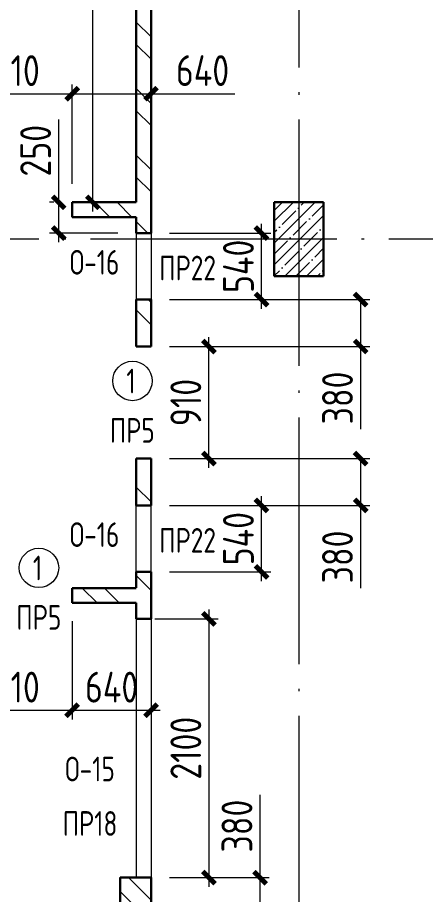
# Model space of a CAD drawing. Extents: x -965262 to 1142518, y -357520 to 71675.
# Drawn here: x 750215 to 753526, y -199177 to -192062 of the extents above; entities that cross this region are included whole.
import ezdxf

# ---------------------------------------------------------------- set-up
doc = ezdxf.new("R2010")
doc.units = 0
doc.header["$LTSCALE"] = 10
doc.linetypes.add('DOTE', pattern=[2.42, 2, -0.2, 0.02, -0.2])
doc.layers.get('0').update_dxf_attribs({"linetype": 'CONTINUOUS', "lineweight": 30})
doc.layers.get('Defpoints').update_dxf_attribs({"linetype": 'CONTINUOUS'})
doc.layers.add('DOTE', color=7, linetype='DOTE', lineweight=9)
doc.styles.get("Standard").update_dxf_attribs({"font": 'isocpeur.ttf', "height": 300})
doc.styles.add('ГОСТ 2м', font='isocpeur.ttf', dxfattribs={"width": 0.8, "height": 250})
doc.dimstyles.new('ГОСТ 2м', dxfattribs={"dimtxt": 250, "dimasz": 100, "dimexe": 75, "dimexo": 150, "dimgap": 62.5, "dimtad": 1, "dimdec": 0, "dimtxsty": 'ГОСТ 2м', "dimblk": 'ARCHTICK', "dimcen": 150, "dimdle": 75, "dimclrd": 256, "dimclre": 256, "dimclrt": 256, "dimadec": 0, "dimazin": 0, "dimtfac": 1, "dimtdec": 0, "dimtmove": 0, "dimatfit": 3, "dimldrblk": 'OBLIQUE', "dimfxl": 1, "dimlwd": 15, "dimlwe": 15, "dimarcsym": 0})

# ---------------------------------------------------------------- blocks, each defined once
blk = doc.blocks.new('_ArchTick')
at = {"color": 0, "linetype": 'ByBlock', "lineweight": 0, "const_width": 0.4}
blk.add_lwpolyline([(-0.5, -0.5), (0.5, 0.5)], dxfattribs=at)
blk = doc.blocks.new('*D1045')
at = {"lineweight": 15, "transparency": 16777216}
for p, q in [((752195.9, -196635.4), (752195.9, -195945.4)), ((751449, -196020.4), (752270.9, -196020.4)), ((751449, -196560.4), (752270.9, -196560.4))]:
    blk.add_line(p, q, dxfattribs=at)
at = {"layer": 'Defpoints', "color": 0, "lineweight": 15, "transparency": 16777216}
for p in [(751299, -196020.4, -3259.8), (752195.9, -196020.4), (751299, -196560.4, -3259.8)]:
    blk.add_point(p, dxfattribs=at)
at = {"lineweight": 15, "transparency": 16777216, "xscale": 100, "yscale": 100, "zscale": 100}
for p, rotation in [((752195.9, -196020.4), 90), ((752195.9, -196560.4), 270)]:
    blk.add_blockref('_ArchTick', p, dxfattribs=dict(at, rotation=rotation))
at = {"lineweight": 15, "transparency": 16777216, "insert": (752008.4, -196290.4), "char_height": 250, "attachment_point": 5, "rotation": 90, "style": 'ГОСТ 2м'}
blk.add_mtext('540', dxfattribs=at)
blk = doc.blocks.new('_Oblique')
at = {"color": 0, "linetype": 'ByBlock', "lineweight": -2}
blk.add_line((-0.5, -0.5), (0.5, 0.5), dxfattribs=at)
blk = doc.blocks.new('*D1048')
at = {"lineweight": 15, "transparency": 16777216}
for p, q in [((751449, -194350.7), (753075.2, -194350.7)), ((753000.2, -194350.7), (753000.2, -194805.6)), ((751449, -194730.6), (753075.2, -194730.6)), ((753000.2, -194730.6), (753000.2, -195401.3))]:
    blk.add_line(p, q, dxfattribs=at)
at = {"layer": 'Defpoints', "color": 0, "lineweight": 15, "transparency": 16777216}
for p in [(751299, -194350.7, -3259.8), (753000.2, -194350.7), (751299, -194730.6, -3259.8)]:
    blk.add_point(p, dxfattribs=at)
at = {"lineweight": 15, "transparency": 16777216, "xscale": 100, "yscale": 100, "zscale": 100}
for p, rotation in [((753000.2, -194350.7), 90), ((753000.2, -194730.6), 270)]:
    blk.add_blockref('_ArchTick', p, dxfattribs=dict(at, rotation=rotation))
at = {"lineweight": 15, "transparency": 16777216, "insert": (752812.7, -195148.8), "char_height": 250, "attachment_point": 5, "rotation": 90, "style": 'ГОСТ 2м'}
blk.add_mtext('380', dxfattribs=at)
blk = doc.blocks.new('*D1034')
at = {"lineweight": 15, "transparency": 16777216}
for p, q in [((749749, -193410.7), (749749, -192604.8)), ((750659, -193410.7), (750659, -192604.8)), ((749674, -192679.8), (750734, -192679.8))]:
    blk.add_line(p, q, dxfattribs=at)
at = {"layer": 'Defpoints', "color": 0, "lineweight": 15, "transparency": 16777216}
for p in [(750659, -192679.8), (749749, -193560.7, -3259.8), (750659, -193560.7, -3259.8)]:
    blk.add_point(p, dxfattribs=at)
at = {"lineweight": 15, "transparency": 16777216, "xscale": 100, "yscale": 100, "zscale": 100, "rotation": 180}
blk.add_blockref('_ArchTick', (749749, -192679.8), dxfattribs=at)
at = {"lineweight": 15, "transparency": 16777216, "xscale": 100, "yscale": 100, "zscale": 100}
blk.add_blockref('_ArchTick', (750659, -192679.8), dxfattribs=at)
at = {"lineweight": 15, "transparency": 16777216, "insert": (750204, -192492.3), "char_height": 250, "attachment_point": 5, "style": 'ГОСТ 2м'}
blk.add_mtext('910', dxfattribs=at)
blk = doc.blocks.new('*D1038')
at = {"lineweight": 15, "transparency": 16777216}
for p, q in [((749749, -196960.7), (749749, -197757.5)), ((750659, -196960.7), (750659, -197757.5)), ((749674, -197682.5), (750734, -197682.5))]:
    blk.add_line(p, q, dxfattribs=at)
at = {"layer": 'Defpoints', "color": 0, "lineweight": 15, "transparency": 16777216}
for p in [(749749, -196810.7, -3259.8), (750659, -196810.7, -3259.8), (750659, -197682.5)]:
    blk.add_point(p, dxfattribs=at)
at = {"lineweight": 15, "transparency": 16777216, "xscale": 100, "yscale": 100, "zscale": 100, "rotation": 180}
blk.add_blockref('_ArchTick', (749749, -197682.5), dxfattribs=at)
at = {"lineweight": 15, "transparency": 16777216, "xscale": 100, "yscale": 100, "zscale": 100}
blk.add_blockref('_ArchTick', (750659, -197682.5), dxfattribs=at)
at = {"lineweight": 15, "transparency": 16777216, "insert": (750204, -197495), "char_height": 250, "attachment_point": 5, "style": 'ГОСТ 2м'}
blk.add_mtext('910', dxfattribs=at)
blk = doc.blocks.new('*D1050')
at = {"lineweight": 15, "transparency": 16777216}
for p, q in [((750549.6, -193560.7), (750549.6, -192889.9)), ((750509, -193560.7), (750474.6, -193560.7)), ((750549.6, -193885.7), (750549.6, -193560.7)), ((751029, -193810.7), (750474.6, -193810.7))]:
    blk.add_line(p, q, dxfattribs=at)
at = {"layer": 'Defpoints', "color": 0, "lineweight": 15, "transparency": 16777216}
for p in [(750549.6, -193560.7), (750659, -193560.7, -3259.8), (751179, -193810.7, -3259.8)]:
    blk.add_point(p, dxfattribs=at)
at = {"lineweight": 15, "transparency": 16777216, "xscale": 100, "yscale": 100, "zscale": 100}
for p, rotation in [((750549.6, -193560.7), 90), ((750549.6, -193810.7), 270)]:
    blk.add_blockref('_ArchTick', p, dxfattribs=dict(at, rotation=rotation))
at = {"lineweight": 15, "transparency": 16777216, "insert": (750362.1, -193142.4), "char_height": 250, "attachment_point": 5, "rotation": 90, "style": 'ГОСТ 2м'}
blk.add_mtext('250', dxfattribs=at)
blk = doc.blocks.new('*D1035')
at = {"lineweight": 15, "transparency": 16777216}
for p, q in [((750659, -193410.7), (750659, -192604.8)), ((751299, -193410.7), (751299, -192604.8)), ((750584, -192679.8), (751299, -192679.8)), ((751299, -192679.8), (751979.7, -192679.8))]:
    blk.add_line(p, q, dxfattribs=at)
at = {"layer": 'Defpoints', "color": 0, "lineweight": 15, "transparency": 16777216}
for p in [(751299, -192679.8), (750659, -193560.7, -3259.8), (751299, -193560.7, -3259.8)]:
    blk.add_point(p, dxfattribs=at)
at = {"lineweight": 15, "transparency": 16777216, "xscale": 100, "yscale": 100, "zscale": 100, "rotation": 180}
blk.add_blockref('_ArchTick', (750659, -192679.8), dxfattribs=at)
at = {"lineweight": 15, "transparency": 16777216, "xscale": 100, "yscale": 100, "zscale": 100}
blk.add_blockref('_ArchTick', (751299, -192679.8), dxfattribs=at)
at = {"lineweight": 15, "transparency": 16777216, "insert": (751717.2, -192492.3), "char_height": 250, "attachment_point": 5, "style": 'ГОСТ 2м'}
blk.add_mtext('640', dxfattribs=at)
blk = doc.blocks.new('*D986')
at = {"lineweight": 15, "transparency": 16777216}
for p, q in [((750659, -196960.7), (750659, -197757.5)), ((751299, -197090.6), (751299, -197757.5)), ((750584, -197682.5), (751374, -197682.5))]:
    blk.add_line(p, q, dxfattribs=at)
at = {"layer": 'Defpoints', "color": 0, "lineweight": 15, "transparency": 16777216}
for p in [(750659, -196810.7, -3259.8), (751299, -196940.6, -3259.8), (751299, -197682.5)]:
    blk.add_point(p, dxfattribs=at)
at = {"lineweight": 15, "transparency": 16777216, "xscale": 100, "yscale": 100, "zscale": 100, "rotation": 180}
blk.add_blockref('_ArchTick', (750659, -197682.5), dxfattribs=at)
at = {"lineweight": 15, "transparency": 16777216, "xscale": 100, "yscale": 100, "zscale": 100}
blk.add_blockref('_ArchTick', (751299, -197682.5), dxfattribs=at)
at = {"lineweight": 15, "transparency": 16777216, "insert": (750979, -197495), "char_height": 250, "attachment_point": 5, "style": 'ГОСТ 2м'}
blk.add_mtext('640', dxfattribs=at)
blk = doc.blocks.new('*D1044')
at = {"lineweight": 15, "transparency": 16777216}
for p, q in [((752184, -199040.5), (752184, -198369.8)), ((751449, -199040.5), (752259, -199040.5)), ((752184, -199495.5), (752184, -199040.5)), ((751449, -199420.5), (752259, -199420.5))]:
    blk.add_line(p, q, dxfattribs=at)
at = {"layer": 'Defpoints', "color": 0, "lineweight": 15, "transparency": 16777216}
for p in [(751299, -199040.5, -3259.8), (752184, -199040.5), (751299, -199420.5, -3259.8)]:
    blk.add_point(p, dxfattribs=at)
at = {"lineweight": 15, "transparency": 16777216, "xscale": 100, "yscale": 100, "zscale": 100}
for p, rotation in [((752184, -199040.5), 90), ((752184, -199420.5), 270)]:
    blk.add_blockref('_ArchTick', p, dxfattribs=dict(at, rotation=rotation))
at = {"lineweight": 15, "transparency": 16777216, "insert": (751996.5, -198622.3), "char_height": 250, "attachment_point": 5, "rotation": 90, "style": 'ГОСТ 2м'}
blk.add_mtext('380', dxfattribs=at)
blk = doc.blocks.new('*D994')
at = {"lineweight": 15, "transparency": 16777216}
for p, q in [((751768.9, -196865.6), (751768.9, -199115.5)), ((751329, -196940.6), (751843.9, -196940.6)), ((751449, -199040.5), (751843.9, -199040.5))]:
    blk.add_line(p, q, dxfattribs=at)
at = {"layer": 'Defpoints', "color": 0, "lineweight": 15, "transparency": 16777216}
for p in [(751179, -196940.6, -3259.8), (751299, -199040.5, -3259.8), (751768.9, -199040.5)]:
    blk.add_point(p, dxfattribs=at)
at = {"lineweight": 15, "transparency": 16777216, "xscale": 100, "yscale": 100, "zscale": 100}
for p, rotation in [((751768.9, -196940.6), 90), ((751768.9, -199040.5), 270)]:
    blk.add_blockref('_ArchTick', p, dxfattribs=dict(at, rotation=rotation))
at = {"lineweight": 15, "transparency": 16777216, "insert": (751581.4, -197990.5), "char_height": 250, "attachment_point": 5, "rotation": 90, "style": 'ГОСТ 2м'}
blk.add_mtext('2100', dxfattribs=at)
blk = doc.blocks.new('*D1046')
at = {"lineweight": 15, "transparency": 16777216}
for p, q in [((751449, -195640.6), (753075.2, -195640.6)), ((753000.2, -195640.6), (753000.2, -196095.4)), ((751449, -196020.4), (753075.2, -196020.4)), ((753000.2, -196020.4), (753000.2, -196691.2))]:
    blk.add_line(p, q, dxfattribs=at)
at = {"layer": 'Defpoints', "color": 0, "lineweight": 15, "transparency": 16777216}
for p in [(751299, -195640.6, -3259.8), (753000.2, -195640.6), (751299, -196020.4, -3259.8)]:
    blk.add_point(p, dxfattribs=at)
at = {"lineweight": 15, "transparency": 16777216, "xscale": 100, "yscale": 100, "zscale": 100}
for p, rotation in [((753000.2, -195640.6), 90), ((753000.2, -196020.4), 270)]:
    blk.add_blockref('_ArchTick', p, dxfattribs=dict(at, rotation=rotation))
at = {"lineweight": 15, "transparency": 16777216, "insert": (752812.7, -196438.7), "char_height": 250, "attachment_point": 5, "rotation": 90, "style": 'ГОСТ 2м'}
blk.add_mtext('380', dxfattribs=at)
blk = doc.blocks.new('*D1047')
at = {"lineweight": 15, "transparency": 16777216}
for p, q in [((751768.9, -195715.6), (751768.9, -194655.6)), ((751449, -194730.6), (751843.9, -194730.6)), ((751449, -195640.6), (751843.9, -195640.6))]:
    blk.add_line(p, q, dxfattribs=at)
at = {"layer": 'Defpoints', "color": 0, "lineweight": 15, "transparency": 16777216}
for p in [(751299, -194730.6, -3259.8), (751768.9, -194730.6), (751299, -195640.6, -3259.8)]:
    blk.add_point(p, dxfattribs=at)
at = {"lineweight": 15, "transparency": 16777216, "xscale": 100, "yscale": 100, "zscale": 100}
for p, rotation in [((751768.9, -194730.6), 90), ((751768.9, -195640.6), 270)]:
    blk.add_blockref('_ArchTick', p, dxfattribs=dict(at, rotation=rotation))
at = {"lineweight": 15, "transparency": 16777216, "insert": (751581.4, -195185.6), "char_height": 250, "attachment_point": 5, "rotation": 90, "style": 'ГОСТ 2м'}
blk.add_mtext('910', dxfattribs=at)
blk = doc.blocks.new('*D1049')
at = {"lineweight": 15, "transparency": 16777216}
for p, q in [((752195.9, -194425.7), (752195.9, -193735.7)), ((751449, -193810.7), (752270.9, -193810.7)), ((751449, -194350.7), (752270.9, -194350.7))]:
    blk.add_line(p, q, dxfattribs=at)
at = {"layer": 'Defpoints', "color": 0, "lineweight": 15, "transparency": 16777216}
for p in [(751299, -193810.7, -3259.8), (752195.9, -193810.7), (751299, -194350.7, -3259.8)]:
    blk.add_point(p, dxfattribs=at)
at = {"lineweight": 15, "transparency": 16777216, "xscale": 100, "yscale": 100, "zscale": 100}
for p, rotation in [((752195.9, -193810.7), 90), ((752195.9, -194350.7), 270)]:
    blk.add_blockref('_ArchTick', p, dxfattribs=dict(at, rotation=rotation))
at = {"lineweight": 15, "transparency": 16777216, "insert": (752008.4, -194080.7), "char_height": 250, "attachment_point": 5, "rotation": 90, "style": 'ГОСТ 2м'}
blk.add_mtext('540', dxfattribs=at)
blk = doc.blocks.new('*D1051')
at = {"lineweight": 15, "transparency": 16777216}
for p, q in [((750826.1, -193635.7), (750826.1, -189685.7)), ((751029, -189760.7), (750751.1, -189760.7)), ((751029, -193560.7), (750751.1, -193560.7))]:
    blk.add_line(p, q, dxfattribs=at)
at = {"layer": 'Defpoints', "color": 0, "lineweight": 15, "transparency": 16777216}
for p in [(750826.1, -189760.7), (751179, -189760.7, -3259.8), (751179, -193560.7, -3259.8)]:
    blk.add_point(p, dxfattribs=at)
at = {"lineweight": 15, "transparency": 16777216, "xscale": 100, "yscale": 100, "zscale": 100}
for p, rotation in [((750826.1, -189760.7), 90), ((750826.1, -193560.7), 270)]:
    blk.add_blockref('_ArchTick', p, dxfattribs=dict(at, rotation=rotation))
at = {"lineweight": 15, "transparency": 16777216, "insert": (750638.6, -191660.7), "char_height": 250, "attachment_point": 5, "rotation": 90, "style": 'ГОСТ 2м'}
blk.add_mtext('3800', dxfattribs=at)

msp = doc.modelspace()

# ---------------------------------------------------------------- hatches: boundary and pattern name
at = {"lineweight": 15}
h = msp.add_hatch(dxfattribs=at)
h.set_pattern_fill('ANSI32', color=1, scale=40, angle=90)
h.set_pattern_definition([(135, (777932.76, -209334.85), (-269.4077, -269.4077), []), (135, (777932.76, -209155.24), (-269.4077, -269.4077), [])])
h.paths.add_polyline_path([(778019.4, -209330.7), (777899.4, -209330.7), (777899.4, -209340.7), (778019.4, -209340.7)], flags=17)
h.paths.add_polyline_path([(752699.4, -201650.7), (751299, -201650.7), (751299, -201520.7), (751179, -201520.7), (751179, -201650.7), (746799.4, -201650.7), (746799.4, -201770.7), (752449.4, -201770.7), (752449.4, -202030.7), (752699.4, -202030.7)], flags=17)
h.paths.add_polyline_path([(752699.4, -201650.7), (751299.4, -201650.7), (751299.4, -201520.7), (751179.4, -201520.7), (751179.4, -201650.7), (746799.4, -201650.7), (746799.4, -201770.7), (752449.4, -201770.7), (752449.4, -202030.7), (752699.4, -202030.7)], flags=16)
h.paths.add_polyline_path([(773689.4, -198260.7), (773559.4, -198260.7), (773559.4, -198390.7), (773689.4, -198390.7)], flags=17)
h.paths.add_polyline_path([(773689.4, -198260.7), (773559.4, -198260.7), (773559.4, -198390.7), (773689.4, -198390.7)], flags=16)
h.paths.add_polyline_path([(778019.4, -209340.7), (777899.4, -209340.7), (777899.4, -209630.7), (778019.4, -209630.7)], flags=17)
h.paths.add_polyline_path([(747199.4, -193680.6), (747199.4, -193560.7), (749749, -193560.7), (749749, -193680.7), (749619, -193680.7), (749619, -194730.6), (749499, -194730.6), (749499, -193680.7), (747199.4, -193680.7)])
h.paths.add_polyline_path([(751179, -193810.7), (751179, -193680.7), (750659, -193680.7), (750659, -193560.7), (751179, -193560.7), (751179, -189760.7), (751299, -189763.3), (751299, -189890.7), (751429, -189890.7), (751429, -190010.7), (751299, -190010.7), (751298.9, -193810.7), (751179, -193810.7)])
h.paths.add_polyline_path([(751179, -194730.6), (751179, -194350.7), (751299, -194350.7), (751299, -194730.6)])
h.paths.add_polyline_path([(751179, -196020.4), (751179, -195640.6), (751299, -195640.6), (751299, -196020.4), (751179, -196020.4)])
h.paths.add_polyline_path([(746799.4, -196810.7), (746799.4, -196690.7), (749499, -196690.7), (749499, -195640.6), (749619, -195640.6), (749619, -196690.5), (749749, -196690.7), (749749, -196810.6), (746799.4, -196810.6)])
h.paths.add_polyline_path([(751179, -196940.6), (751179, -196810.6), (750659.2, -196810.6), (750659.2, -196690.6), (751179, -196690.6), (751179, -196560.4), (751299, -196560.4), (751299, -196940.6), (751179, -196940.6)])
h.paths.add_polyline_path([(751049, -199420.5), (751049, -199040.5), (751299, -199040.5), (751299, -199420.5)])
h.paths.add_polyline_path([(746799.4, -201770.7), (746799.4, -201650.7), (751179.8, -201650.7), (751179.8, -201520.7), (751299, -201520.4), (751299.9, -201650.7), (752699.4, -201650.7), (752699.4, -202030.7), (752449.4, -202030.7), (752449.4, -201770.7), (746799.4, -201770.7)])
h.paths.add_polyline_path([(747199, -205760.7), (747199.4, -205640.7), (752299.4, -205640.7), (752299.4, -205760.7), (747199.4, -205760.7)])
h.paths.add_polyline_path([(752449.4, -205560.7), (752449.4, -205040.7), (752699.4, -205040.7), (752699.4, -205560.7)])
h.paths.add_polyline_path([(751179, -188560.7), (751179, -187860.7), (751299, -187860.7), (751299, -188560.7)])
h.paths.add_polyline_path([(752339, -190010.7), (752339, -189890.7), (752754.5, -189890.7), (752754.5, -190010.7)])
h.paths.add_polyline_path([(755244.5, -190010.7), (755244.5, -189890.7), (755751.9, -189890.7), (755754.4, -190010.7)])
h.paths.add_polyline_path([(758244.5, -190010.7), (758244.5, -189890.7), (758754.4, -189890.7), (758754.4, -190010.7)])
h.paths.add_polyline_path([(761244.5, -190010.7), (761244.5, -189890.7), (761754.4, -189890.7), (761754.4, -190010.7)])
h.paths.add_polyline_path([(764244.5, -190010.7), (764244.5, -189890.7), (764754.4, -189890.7), (764754.4, -190010.7)])
h.paths.add_polyline_path([(767244.5, -190010.7), (767244.5, -189890.7), (767754.4, -189890.7), (767754.4, -190010.7)])
h.paths.add_polyline_path([(770244.5, -190010.7), (770244.5, -189890.7), (770754.4, -189890.7), (770754.4, -190010.7)])
h.paths.add_polyline_path([(773309.4, -190010.7), (773309.4, -189890.7), (773689.4, -189890.7), (773689.4, -190010.7), (773559.4, -190010.7), (773559.4, -190270.7), (773439.4, -190270.7), (773439.4, -190010.7)])
h.paths.add_polyline_path([(776244.5, -190010.7), (776244.5, -189890.7), (776754.4, -189890.7), (776754.4, -190010.7)])
h.paths.add_polyline_path([(779309.4, -190010.7), (779309.4, -189890.7), (782499.4, -189890.7), (782499.4, -190010.7)])
h.paths.add_polyline_path([(773439.4, -192765.7), (773439.4, -192385.7), (773689.4, -192385.7), (773689.4, -192765.7)])
h.paths.add_polyline_path([(773439.4, -195260.7), (773439.4, -194880.7), (773689.4, -194880.7), (773689.4, -195260.7)])
h.paths.add_polyline_path([(773439.4, -198640.7), (773439.4, -198260.7), (773689.4, -198260.7), (773689.4, -198510.7), (773559.4, -198510.7), (773559.4, -198640.7)])
h.paths.add_polyline_path([(774739.4, -198510.7), (774739.4, -198390.7), (775119.4, -198390.7), (775119.4, -198510.7)])
h.paths.add_polyline_path([(776169.4, -198510.7), (776169.4, -198390.7), (776419.4, -198390.7), (776419.4, -199560.7), (776299.4, -199560.7), (776299.4, -198510.7)])
h.paths.add_polyline_path([(776699.4, -200160.7), (776699.4, -200040.7), (781799.4, -200040.7), (781799.4, -200160.7)])
h.paths.add_polyline_path([(782199.4, -200160.7), (782199.4, -200040.7), (782499.4, -200040.7), (782499.4, -200160.7)])
h.paths.add_polyline_path([(776169.4, -203500.7), (776169.4, -203380.7), (776299.4, -203380.7), (776299.4, -202225.7), (776419.4, -202225.7), (776419.4, -203380.7), (782499.4, -203380.7), (782499.4, -203500.7)])
h.paths.add_polyline_path([(776299.4, -201315.7), (776299.4, -200160.7), (776419.4, -200160.7), (776419.4, -201315.7)])
h.paths.add_polyline_path([(773439.4, -201135.7), (773439.4, -200755.7), (773689.4, -200755.7), (773689.4, -201135.7)])
h.paths.add_polyline_path([(773439.4, -203500.7), (773439.4, -203250.7), (773559.4, -203250.7), (773559.4, -203380.7), (775259.4, -203380.7), (775259.4, -203500.7)])
h.paths.add_polyline_path([(782199.4, -205680.7), (782199.4, -205560.7), (782499.4, -205560.7), (782499.4, -205680.7), (782199.4, -205680.7)])
h.paths.add_polyline_path([(782199.4, -206160.7), (782199.4, -206040.6), (782499.4, -206040.6), (782499.4, -206160.6), (782199.4, -206160.7)])
h.paths.add_polyline_path([(777899.4, -209630.7), (777899.4, -206320.7), (780599.4, -206320.7), (780599.4, -207540.7), (782499.4, -207540.7), (782499.4, -207660.7), (780479.4, -207660.7), (780479.4, -206440.7), (778019.4, -206440.7), (778019.4, -209630.7)])
h.paths.add_polyline_path([(775919, -210790.7), (775919, -210670.7), (777899.4, -210670.7), (777899.4, -210540.7), (778019.4, -210540.7), (778019.4, -210790.7), (775919, -210790.7)])
h.paths.add_polyline_path([(775799, -211860.7), (775799, -211050.7), (775919, -211050.7), (775919, -211860.7)])
h.paths.add_polyline_path([(751179.8, -201650.7), (751179.4, -201650.7), (751179.4, -201520.7), (751179.8, -201520.7)], flags=16)
h.paths.add_polyline_path([(751299.9, -201650.7), (751299.4, -201650.7), (751299.4, -201520.7), (751299.9, -201520.7)], flags=16)
h = msp.add_hatch(dxfattribs=at)
h.set_pattern_fill('ANSI35', color=256, scale=500, style=0)
h.set_pattern_definition([(45, (710599.43, -71012.94), (-88.38835, 88.38835), []), (45, (710687.82, -71012.94), (-88.38835, 88.38835), [156.25, -31.25, 0, -31.25])])
h.paths.add_polyline_path([(752699.4, -193560.7), (752299.4, -193560.7), (752299.4, -194160.7), (752699.4, -194160.7)])

# ---------------------------------------------------------------- linework, layer by layer
at = {"color": 1}
for p, q in [((751179, -189760.7, 7993.3), (751179, -193560.7, 7993.3)), ((751299, -190010.7, 7993.3), (751299, -193810.7, 7993.3)), ((750659, -193560.7, 7993.3), (750659, -193680.7, 7993.3)), ((751179, -193680.7, 7993.3), (751179, -193810.7, 7993.3)), ((751179, -194350.7, 7993.3), (751179, -194730.6, 7993.3)), ((751299, -194350.7, 7993.3), (751299, -194730.6, 7993.3)), ((751179, -194730.6, 7993.3), (751299, -194730.6, 7993.3)), ((751179, -195640.6, 7993.3), (751179, -196020.4, 7993.3)), ((751179, -195640.6, 7993.3), (751299, -195640.6, 7993.3)), ((751299, -195640.6, 7993.3), (751299, -196020.4, 7993.3)), ((751179, -196560.4, 7993.3), (751179, -196690.4, 7993.3)), ((751299, -196560.4, 7993.3), (751299, -196940.6, 7993.3)), ((750659, -196810.7, 7993.3), (750659, -196690.7, 7993.3)), ((751179, -196810.4, 7993.3), (751179, -196940.6, 7993.3))]:
    msp.add_line(p, q, dxfattribs=at)
at = {"color": 1, "ltscale": 2}
for p, q in [((750659, -193560.7, 7993.3), (751179, -193560.7, 7993.3)), ((750659, -193680.7, 7993.3), (751179, -193680.7, 7993.3)), ((751179, -193810.7, 7993.3), (751299, -193810.7, 7993.3)), ((751179, -194350.7, 7993.3), (751299, -194350.7, 7993.3)), ((751179, -196020.4, 7993.3), (751299, -196020.4, 7993.3)), ((751179, -196560.4, 7993.3), (751299, -196560.4, 7993.3)), ((750659.2, -196690.6, 7993.3), (751179, -196690.6, 7993.3)), ((750659.2, -196810.6, 7993.3), (751179, -196810.6, 7993.3)), ((751179, -196940.6, 7993.3), (751299, -196940.6, 7993.3))]:
    msp.add_line(p, q, dxfattribs=at)
for p, q in [((752299.4, -193560.7, 7993.3), (752299.4, -194160.7, 7993.3)), ((752699.4, -193560.7, 7993.3), (752299.4, -193560.7, 7993.3)), ((752699.4, -194160.7, 7993.3), (752699.4, -193560.7, 7993.3)), ((752299.4, -194160.7, 7993.3), (752699.4, -194160.7, 7993.3))]:
    msp.add_line(p, q)
at = {"color": 1, "lineweight": 15}
for p, q in [((751179, -193810.7, 7993.3), (751179, -194350.7, 7993.3)), ((751299, -193810.7, 7993.3), (751299, -194350.7, 7993.3)), ((751179, -196560.4, 7993.3), (751179, -196020.4, 7993.3)), ((751299, -196560.4, 7993.3), (751299, -196020.4, 7993.3)), ((751179, -196940.6, 7993.3), (751179, -199040.5, 7993.3)), ((751299, -196940.6, 7993.3), (751299, -199040.5, 7993.3))]:
    msp.add_line(p, q, dxfattribs=at)
at = {"color": 1, "elevation": 7993.3}
msp.add_lwpolyline([(751049, -199420.5), (751299, -199420.5), (751299, -199040.5), (751049, -199040.5)], close=True, dxfattribs=at)
at = {"lineweight": 15}
for centre in [(751148, -195010.7, 11253.1), (750389.2, -196527.8, 11253.1)]:
    msp.add_circle(centre, 160, dxfattribs=at)
at = {"layer": 'DOTE', "ltscale": 100, "extrusion": (0, -1, 0)}
msp.add_line((752499.6, -185628.1, 9801.8), (752499.6, -215054.8, 9801.8), dxfattribs=at)
at = {"layer": 'DOTE', "ltscale": 100}
msp.add_line((784268, -193860.3, 9801.8), (743280.2, -193860.3, 9797.8), dxfattribs=at)

# ---------------------------------------------------------------- texts
at = {"color": 5, "lineweight": 15, "width": 0.75}
for s, p in [('О-16', (750639, -194147.8, 13061.6)), ('О-16', (750639, -196357.5, 13061.6)), ('О-15', (750602, -198259.5, 13061.6))]:
    msp.add_text(s, height=200, dxfattribs=at).set_placement(p)
at = {"color": 4, "lineweight": 15, "width": 0.75}
for s, p in [('ПР22', (751365, -194194.3, 11253.1)), ('1', (751098.9, -195111.3, 11253.1)), ('ПР5', (750964.1, -195511.9, 11253.1)), ('ПР22', (751365, -196404, 11253.1)), ('1', (750340.1, -196628.3, 11253.1)), ('ПР5', (750205.3, -197028.9, 11253.1)), ('ПР18', (750581.5, -198701.4, 11253.1))]:
    msp.add_text(s, height=200, dxfattribs=at).set_placement(p)

# ---------------------------------------------------------------- dimensions: what is measured, and where the dimension line sits
at = {"lineweight": 15}
for base, p1, p2, picture, middle in [((750826.1, -189760.7, 11253.1), (751179, -193560.7, 7993.3), (751179, -189760.7, 7993.3), '*D1051', (750638.6, -191660.7, 11253.1)), ((751768.9, -194730.6, 11253.1), (751299, -195640.6, 7993.3), (751299, -194730.6, 7993.3), '*D1047', (751581.4, -195185.6, 11253.1)), ((752195.9, -196020.4, 11253.1), (751299, -196560.4, 7993.3), (751299, -196020.4, 7993.3), '*D1045', (752008.4, -196290.4, 11253.1)), ((751768.9, -199040.5, 11253.1), (751179, -196940.6, 7993.3), (751299, -199040.5, 7993.3), '*D994', (751581.4, -197990.5, 11253.1))]:
    dim = msp.add_linear_dim(base=base, p1=p1, p2=p2, angle=90, dimstyle='ГОСТ 2м', dxfattribs=at)
    dim.commit()
    dim.dimension.update_dxf_attribs({"geometry": picture, "text_midpoint": middle})
for base, p1, p2, picture, middle in [((750659, -192679.8, 11253.1), (749749, -193560.7, 7993.3), (750659, -193560.7, 7993.3), '*D1034', (750204, -192492.3, 11253.1)), ((750659, -197682.5, 11253.1), (749749, -196810.7, 7993.3), (750659, -196810.7, 7993.3), '*D1038', (750204, -197495, 11253.1))]:
    dim = msp.add_linear_dim(base=base, p1=p1, p2=p2, dimstyle='ГОСТ 2м', dxfattribs=at)
    dim.commit()
    dim.dimension.update_dxf_attribs({"geometry": picture, "text_midpoint": middle})
for base, p1, p2, picture, middle in [((751299, -192679.8, 11253.1), (750659, -193560.7, 7993.3), (751299, -193560.7, 7993.3), '*D1035', (751717.2, -192679.8, 11253.1)), ((751299, -197682.5, 11253.1), (750659, -196810.7, 7993.3), (751299, -196940.6, 7993.3), '*D986', (750979, -197682.5, 11253.1))]:
    dim = msp.add_linear_dim(base=base, p1=p1, p2=p2, dimstyle='ГОСТ 2м', dxfattribs=at)
    dim.commit()
    dim.dimension.update_dxf_attribs({"geometry": picture, "text_midpoint": middle, "dimtype": 160})
for base, p1, p2, picture, middle in [((750549.6, -193560.7, 11253.1), (751179, -193810.7, 7993.3), (750659, -193560.7, 7993.3), '*D1050', (750549.6, -193142.4, 11253.1)), ((752195.9, -193810.7, 11253.1), (751299, -194350.7, 7993.3), (751299, -193810.7, 7993.3), '*D1049', (752195.9, -194080.7, 11253.1)), ((753000.2, -194350.7, 11253.1), (751299, -194730.6, 7993.3), (751299, -194350.7, 7993.3), '*D1048', (753000.2, -195148.8, 11253.1)), ((753000.2, -195640.6, 11253.1), (751299, -196020.4, 7993.3), (751299, -195640.6, 7993.3), '*D1046', (753000.2, -196438.7, 11253.1)), ((752184, -199040.5, 11253.1), (751299, -199420.5, 7993.3), (751299, -199040.5, 7993.3), '*D1044', (752184, -198622.3, 11253.1))]:
    dim = msp.add_linear_dim(base=base, p1=p1, p2=p2, angle=90, dimstyle='ГОСТ 2м', dxfattribs=at)
    dim.commit()
    dim.dimension.update_dxf_attribs({"geometry": picture, "text_midpoint": middle, "dimtype": 160})

doc.saveas('drawing.dxf')
